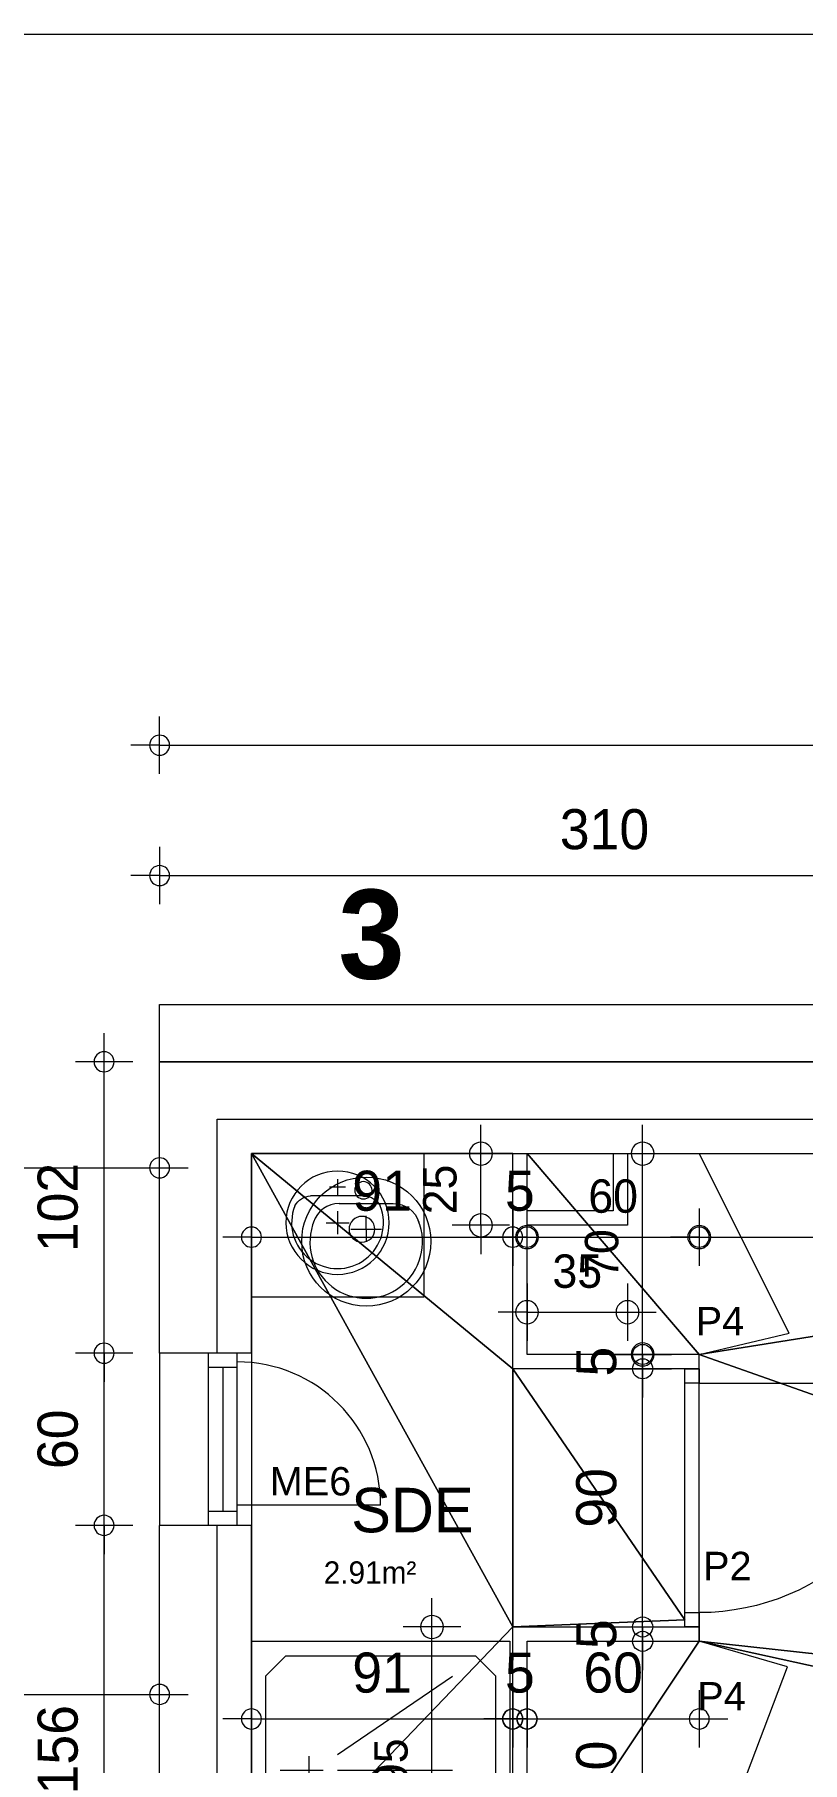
# Model space of a CAD drawing. Header units: metres. Extents: x 1.8 to 67.5, y -52.8 to -10.8.
# Drawn here: x 43.07 to 45.74, y -16.79 to -10.77 of the extents above; entities that cross this region are included whole.
import ezdxf
from ezdxf.enums import TextEntityAlignment as Align
from ezdxf.lldxf.tags import DXFTag

# ---------------------------------------------------------------- set-up
doc = ezdxf.new("R2010")
doc.units = ezdxf.units.M
doc.header["$MEASUREMENT"] = 0
for name, color, linetype in [('Calque commun', 7, 'Continuous'), ('Calque2', 7, 'Continuous'), ('Calque4', 7, 'Continuous'), ('Calque90', 7, 'Continuous'), ('Textes', 7, 'Continuous')]:
    doc.layers.add(name, color=color, linetype=linetype)
doc.styles.add('Arial8', font='arial.ttf', dxfattribs={"height": 0.098961})
doc.styles.add('Century Gothic', font='GOTHICB.TTF', dxfattribs={"height": 0.31023})
doc.styles.add('Century Gothic11', font='GOTHIC.TTF', dxfattribs={"height": 0.139636})
doc.styles.add('Century Gothic19', font='GOTHIC.TTF', dxfattribs={"height": 0.155151})
doc.styles.add('Century Gothic22', font='GOTHIC.TTF', dxfattribs={"height": 0.116363})
doc.styles.add('Century Gothic5', font='GOTHIC.TTF', dxfattribs={"height": 0.077575})
tags = doc.linetypes.add('HIDDEN2', pattern=[0.1875, 0.125, -0.0625]).pattern_tags.tags
tags[6:7] = [DXFTag(74, 4), DXFTag(75, 0), DXFTag(340, '0'), DXFTag(46, 1.0), DXFTag(50, 0.0), DXFTag(44, 0.0), DXFTag(45, 0.0)]
tags[4:5] = [DXFTag(74, 4), DXFTag(75, 0), DXFTag(340, '0'), DXFTag(46, 1.0), DXFTag(50, 0.0), DXFTag(44, 0.0), DXFTag(45, 0.0)]

# ---------------------------------------------------------------- blocks, each defined once
blk = doc.blocks.new('Block54252')
at = {"layer": 'Calque commun', "color": 7, "linetype": 'Continuous', "lineweight": 18}
for p, q in [((43.5037, -15.3624), (43.5037, -14.3466)), ((43.5037, -18.244), (43.5037, -15.9624))]:
    blk.add_line(p, q, dxfattribs=at)
at = {"layer": 'Calque commun', "color": 7, "linetype": 'Continuous', "lineweight": 9}
for p, q in [((43.7037, -15.3624), (43.7037, -14.5466)), ((43.8237, -15.3624), (43.8237, -14.6666)), ((43.7037, -18.244), (43.7037, -15.9624)), ((43.8237, -18.244), (43.8237, -15.9624))]:
    blk.add_line(p, q, dxfattribs=at)
blk = doc.blocks.new('Block54253')
at = {"layer": 'Calque commun', "color": 7, "linetype": 'Continuous', "lineweight": 18}
for p, q in [((43.5037, -14.3466), (46.6037, -14.3466)), ((47.6037, -14.3466), (50.1037, -14.3466))]:
    blk.add_line(p, q, dxfattribs=at)
at = {"layer": 'Calque commun', "color": 7, "linetype": 'Continuous', "lineweight": 9}
for p, q in [((43.7037, -14.5466), (46.6037, -14.5466)), ((47.6037, -14.5466), (49.9037, -14.5466)), ((43.8237, -14.6666), (46.6037, -14.6666)), ((47.6037, -14.6666), (49.7837, -14.6666))]:
    blk.add_line(p, q, dxfattribs=at)
blk = doc.blocks.new('@PRES_1_$$_1-4')
at = {"layer": 'Calque commun', "color": 5, "linetype": 'Continuous', "lineweight": 9}
for p, q in [((0, 0.32), (0.6, 0.32)), ((0.6, 0.15), (0, 0.15)), ((0.05, 0.05), (0.05, 0.15)), ((0.55, 0.15), (0.55, 0.05)), ((0.05, 0.1), (0.55, 0.1)), ((0.6, 0.05), (0, 0.05)), ((0, 0), (0.6, 0))]:
    blk.add_line(p, q, dxfattribs=at)
blk = doc.blocks.new('@PRES_1_$$_1-5')
at = {"layer": 'Calque commun', "color": 0, "linetype": 'ByBlock', "lineweight": -2}
blk.add_line((0, 0), (0, 0.32), dxfattribs=at)
blk = doc.blocks.new('@PRES_1_$$_1-6')
at = {"layer": 'Calque commun', "color": 0, "linetype": 'ByBlock', "lineweight": -2}
blk.add_line((0, 0), (0, 0.32), dxfattribs=at)
blk = doc.blocks.new('INTER_2D_COMB2')
at = {"layer": 'Calque4', "color": 0, "linetype": 'ByBlock', "lineweight": -2}
blk.add_blockref('@PRES_1_$$_1-4', (0, 0), dxfattribs=at)
at = {"layer": 'Calque4', "color": 7, "linetype": 'Continuous', "lineweight": 9}
blk.add_blockref('@PRES_1_$$_1-5', (0, 0), dxfattribs=at)
at = {"layer": 'Calque4', "color": 7, "linetype": 'Continuous', "lineweight": 9, "extrusion": (0, 0, -1), "xscale": -1, "yscale": -1, "zscale": -1, "rotation": -180}
blk.add_blockref('@PRES_1_$$_1-6', (-0.6, 0), dxfattribs=at)
blk = doc.blocks.new('PLACED_COMB2')
at = {"layer": 'Calque4', "color": 0, "linetype": 'ByBlock', "lineweight": -2}
blk.add_blockref('INTER_2D_COMB2', (0, 0), dxfattribs=at)
blk = doc.blocks.new('new77')
at = {"layer": 'Calque commun', "color": 5, "linetype": 'Continuous', "lineweight": 9}
blk.add_arc((0, 0), 0.5, 0, 359.99941, dxfattribs=at)
blk = doc.blocks.new('new78')
at = {"layer": 'Calque commun', "color": 5, "linetype": 'Continuous', "lineweight": 9}
blk.add_arc((0, 0), 0.5, 0, 359.99941, dxfattribs=at)
blk = doc.blocks.new('DimLine54831')
at = {"layer": 'Calque commun', "color": 5, "linetype": 'Continuous', "lineweight": 9}
for p, q in [((41.2837, -16.6517), (41.2837, -16.4517)), ((43.5037, -16.6517), (43.5037, -16.4517)), ((41.2837, -16.5517), (41.1837, -16.5517)), ((41.2837, -16.5517), (43.5037, -16.5517)), ((43.5037, -16.5517), (43.6037, -16.5517))]:
    blk.add_line(p, q, dxfattribs=at)
at = {"layer": 'Calque commun', "color": 5, "linetype": 'Continuous', "lineweight": 9, "xscale": 0.07000000029802322, "yscale": 0.07000000029802322, "zscale": 0.07000000029802322}
for name, p in [('new77', (41.2837, -16.5517)), ('new78', (43.5037, -16.5517))]:
    blk.add_blockref(name, p, dxfattribs=at)
at = {"layer": 'Calque commun', "color": 5, "linetype": 'Continuous', "lineweight": 9, "style": 'Century Gothic11'}
blk.add_text('222', height=0.13964, dxfattribs=at).set_placement((42.3937, -16.5017), align=Align.BOTTOM_CENTER)
blk = doc.blocks.new('new111')
at = {"layer": 'Calque commun', "color": 5, "linetype": 'Continuous', "lineweight": 9}
blk.add_arc((0, 0), 0.5, 0, 359.99941, dxfattribs=at)
blk = doc.blocks.new('new112')
at = {"layer": 'Calque commun', "color": 5, "linetype": 'Continuous', "lineweight": 9}
blk.add_arc((0, 0), 0.5, 0, 359.99941, dxfattribs=at)
blk = doc.blocks.new('DimLine55501')
at = {"layer": 'Calque commun', "color": 5, "linetype": 'Continuous', "lineweight": 9}
for p, q in [((37.3037, -14.8163), (37.3037, -14.6163)), ((43.5037, -14.8163), (43.5037, -14.6163)), ((37.3037, -14.7163), (37.2037, -14.7163)), ((37.3037, -14.7163), (43.5037, -14.7163)), ((43.5037, -14.7163), (43.6037, -14.7163))]:
    blk.add_line(p, q, dxfattribs=at)
at = {"layer": 'Calque commun', "color": 5, "linetype": 'Continuous', "lineweight": 9, "xscale": 0.07000000029802322, "yscale": 0.07000000029802322, "zscale": 0.07000000029802322}
for name, p in [('new111', (37.3037, -14.7163)), ('new112', (43.5037, -14.7163))]:
    blk.add_blockref(name, p, dxfattribs=at)
at = {"layer": 'Calque commun', "color": 5, "linetype": 'Continuous', "lineweight": 9, "style": 'Century Gothic11'}
blk.add_text('620', height=0.13964, dxfattribs=at).set_placement((40.4037, -14.6663), align=Align.BOTTOM_CENTER)
blk = doc.blocks.new('new147')
at = {"layer": 'Calque commun', "color": 5, "linetype": 'Continuous', "lineweight": 9}
blk.add_arc((0, 0), 0.5, 0, 359.99941, dxfattribs=at)
blk = doc.blocks.new('new148')
at = {"layer": 'Calque commun', "color": 5, "linetype": 'Continuous', "lineweight": 9}
blk.add_arc((0, 0), 0.5, 0, 359.99941, dxfattribs=at)
blk = doc.blocks.new('DimLine55825')
at = {"layer": 'Calque commun', "color": 5, "linetype": 'Continuous', "lineweight": 9}
for p, q in [((43.5037, -13.3429), (43.5037, -13.1429)), ((50.1037, -13.3429), (50.1037, -13.1429)), ((43.5037, -13.2429), (43.4037, -13.2429)), ((43.5037, -13.2429), (50.1037, -13.2429)), ((50.1037, -13.2429), (50.2037, -13.2429))]:
    blk.add_line(p, q, dxfattribs=at)
at = {"layer": 'Calque commun', "color": 5, "linetype": 'Continuous', "lineweight": 9, "xscale": 0.07000000029802322, "yscale": 0.07000000029802322, "zscale": 0.07000000029802322}
for name, p in [('new147', (43.5037, -13.2429)), ('new148', (50.1037, -13.2429))]:
    blk.add_blockref(name, p, dxfattribs=at)
at = {"layer": 'Calque commun', "color": 5, "linetype": 'Continuous', "lineweight": 9, "style": 'Century Gothic11'}
blk.add_text('660', height=0.13964, dxfattribs=at).set_placement((46.8037, -13.1929), align=Align.BOTTOM_CENTER)
blk = doc.blocks.new('new157')
at = {"layer": 'Calque commun', "color": 5, "linetype": 'Continuous', "lineweight": 9}
blk.add_arc((0, 0), 0.5, 0, 359.99941, dxfattribs=at)
blk = doc.blocks.new('new158')
at = {"layer": 'Calque commun', "color": 5, "linetype": 'Continuous', "lineweight": 9}
blk.add_arc((0, 0), 0.5, 0, 359.99941, dxfattribs=at)
blk = doc.blocks.new('DimLine55865')
at = {"layer": 'Calque commun', "color": 5, "linetype": 'Continuous', "lineweight": 9}
for p, q in [((43.3102, -15.9624), (43.3102, -15.8624)), ((43.4101, -15.9624), (43.2102, -15.9624)), ((43.3102, -17.5266), (43.3102, -15.9624)), ((43.4101, -17.5266), (43.2102, -17.5266)), ((43.3102, -17.5266), (43.3102, -17.6266))]:
    blk.add_line(p, q, dxfattribs=at)
at = {"layer": 'Calque commun', "color": 5, "linetype": 'Continuous', "lineweight": 9, "xscale": 0.07000000029802322, "yscale": 0.07000000029802322, "zscale": 0.07000000029802322, "rotation": 90}
for name, p in [('new158', (43.3102, -15.9624)), ('new157', (43.3102, -17.5266))]:
    blk.add_blockref(name, p, dxfattribs=at)
at = {"layer": 'Calque commun', "color": 5, "linetype": 'Continuous', "lineweight": 9, "style": 'Century Gothic11'}
blk.add_text('156', height=0.13964, rotation=90, dxfattribs=at).set_placement((43.2602, -16.7445), align=Align.BOTTOM_CENTER)
blk = doc.blocks.new('new159')
at = {"layer": 'Calque commun', "color": 5, "linetype": 'Continuous', "lineweight": 9}
blk.add_arc((0, 0), 0.5, 0, 359.99941, dxfattribs=at)
blk = doc.blocks.new('new160')
at = {"layer": 'Calque commun', "color": 5, "linetype": 'Continuous', "lineweight": 9}
blk.add_arc((0, 0), 0.5, 0, 359.99941, dxfattribs=at)
blk = doc.blocks.new('DimLine55873')
at = {"layer": 'Calque commun', "color": 5, "linetype": 'Continuous', "lineweight": 9}
for p, q in [((43.3102, -15.3624), (43.3102, -15.2624)), ((43.4101, -15.3624), (43.2102, -15.3624)), ((43.3102, -15.9624), (43.3102, -15.3624)), ((43.4101, -15.9624), (43.2102, -15.9624)), ((43.3102, -15.9624), (43.3102, -16.0624))]:
    blk.add_line(p, q, dxfattribs=at)
at = {"layer": 'Calque commun', "color": 5, "linetype": 'Continuous', "lineweight": 9, "xscale": 0.07000000029802322, "yscale": 0.07000000029802322, "zscale": 0.07000000029802322, "rotation": 90}
for name, p in [('new160', (43.3102, -15.3624)), ('new159', (43.3102, -15.9624))]:
    blk.add_blockref(name, p, dxfattribs=at)
at = {"layer": 'Calque commun', "color": 5, "linetype": 'Continuous', "lineweight": 9, "style": 'Century Gothic11'}
blk.add_text('60', height=0.13964, rotation=90, dxfattribs=at).set_placement((43.2602, -15.6624), align=Align.BOTTOM_CENTER)
blk = doc.blocks.new('new161')
at = {"layer": 'Calque commun', "color": 5, "linetype": 'Continuous', "lineweight": 9}
blk.add_arc((0, 0), 0.5, 0, 359.99941, dxfattribs=at)
blk = doc.blocks.new('new162')
at = {"layer": 'Calque commun', "color": 5, "linetype": 'Continuous', "lineweight": 9}
blk.add_arc((0, 0), 0.5, 0, 359.99941, dxfattribs=at)
blk = doc.blocks.new('DimLine55881')
at = {"layer": 'Calque commun', "color": 5, "linetype": 'Continuous', "lineweight": 9}
for p, q in [((43.3102, -14.3466), (43.3102, -14.2466)), ((43.4101, -14.3466), (43.2102, -14.3466)), ((43.3102, -15.3624), (43.3102, -14.3466)), ((43.4101, -15.3624), (43.2102, -15.3624)), ((43.3102, -15.3624), (43.3102, -15.4624))]:
    blk.add_line(p, q, dxfattribs=at)
at = {"layer": 'Calque commun', "color": 5, "linetype": 'Continuous', "lineweight": 9, "xscale": 0.07000000029802322, "yscale": 0.07000000029802322, "zscale": 0.07000000029802322, "rotation": 90}
for name, p in [('new162', (43.3102, -14.3466)), ('new161', (43.3102, -15.3624))]:
    blk.add_blockref(name, p, dxfattribs=at)
at = {"layer": 'Calque commun', "color": 5, "linetype": 'Continuous', "lineweight": 9, "style": 'Century Gothic11'}
blk.add_text('102', height=0.13964, rotation=90, dxfattribs=at).set_placement((43.2602, -14.8545), align=Align.BOTTOM_CENTER)
blk = doc.blocks.new('new293')
at = {"layer": 'Calque commun', "color": 5, "linetype": 'Continuous', "lineweight": 9}
blk.add_arc((0, 0), 0.5, 0, 359.99941, dxfattribs=at)
blk = doc.blocks.new('new294')
at = {"layer": 'Calque commun', "color": 5, "linetype": 'Continuous', "lineweight": 9}
blk.add_arc((0, 0), 0.5, 0, 359.99941, dxfattribs=at)
blk = doc.blocks.new('DimLine59135')
at = {"layer": 'Calque commun', "color": 5, "linetype": 'Continuous', "lineweight": 9}
for p, q in [((43.5037, -13.5975), (43.5037, -13.7975)), ((46.6037, -13.5975), (46.6037, -13.7975)), ((43.5037, -13.6975), (43.4037, -13.6975)), ((43.5037, -13.6975), (46.6037, -13.6975)), ((46.6037, -13.6975), (46.7037, -13.6975))]:
    blk.add_line(p, q, dxfattribs=at)
at = {"layer": 'Calque commun', "color": 5, "linetype": 'Continuous', "lineweight": 9, "xscale": 0.07000000029802322, "yscale": 0.07000000029802322, "zscale": 0.07000000029802322}
for name, p in [('new293', (43.5037, -13.6975)), ('new294', (46.6037, -13.6975))]:
    blk.add_blockref(name, p, dxfattribs=at)
at = {"layer": 'Calque commun', "color": 5, "linetype": 'Continuous', "lineweight": 9, "style": 'Century Gothic11'}
blk.add_text('310', height=0.13964, dxfattribs=at).set_placement((45.0537, -13.6475), align=Align.BOTTOM_CENTER)
blk = doc.blocks.new('@PRES_1_$$_1-34')
at = {"layer": 'Calque commun', "color": 5, "linetype": 'Continuous', "lineweight": 9}
blk.add_line((0.05, 0.05), (0.05, 0.85), dxfattribs=at)
at = {"layer": 'Calque commun', "color": 5, "linetype": 'Continuous', "lineweight": 9, "extrusion": (0, 0, -1)}
blk.add_arc((-0.05, 0.05), 0.8, 90, 180, dxfattribs=at)
at = {"layer": 'Calque commun', "color": 5, "linetype": 'Continuous', "lineweight": 9}
mesh = blk.add_polyface(dxfattribs=at)
corners = [(0, 0), (0, 0.05), (0.05, 0.05), (0.05, 0)]
mesh.append_faces([[corners[k] for k in face] for face in [(0, 1, 2, 3)]], dxfattribs={"color": 5})
mesh = blk.add_polyface(dxfattribs=at)
corners = [(0.85, 0), (0.85, 0.05), (0.9, 0.05), (0.9, 0)]
mesh.append_faces([[corners[k] for k in face] for face in [(0, 1, 2, 3)]], dxfattribs={"color": 5})
blk = doc.blocks.new('@PRES_1_$$_1-35')
at = {"layer": 'Calque commun', "color": 0, "linetype": 'ByBlock', "lineweight": -2}
blk.add_line((0, 0), (0, 0.05), dxfattribs=at)
blk = doc.blocks.new('@PRES_1_$$_1-36')
at = {"layer": 'Calque commun', "color": 0, "linetype": 'ByBlock', "lineweight": -2}
blk.add_line((0, 0), (0, 0.05), dxfattribs=at)
blk = doc.blocks.new('INTER_2D_COMB12')
at = {"layer": 'Calque commun', "color": 0, "linetype": 'ByBlock', "lineweight": -2}
blk.add_blockref('@PRES_1_$$_1-34', (0, 0), dxfattribs=at)
at = {"layer": 'Calque commun', "color": 15, "linetype": 'Continuous', "lineweight": 18}
blk.add_blockref('@PRES_1_$$_1-35', (0, 0), dxfattribs=at)
at = {"layer": 'Calque commun', "color": 15, "linetype": 'Continuous', "lineweight": 18, "extrusion": (0, 0, -1), "xscale": -1, "yscale": -1, "zscale": -1, "rotation": -180}
blk.add_blockref('@PRES_1_$$_1-36', (-0.9, 0), dxfattribs=at)
blk = doc.blocks.new('PLACED_COMB12')
at = {"layer": 'Calque commun', "color": 0, "linetype": 'ByBlock', "lineweight": -2}
blk.add_blockref('INTER_2D_COMB12', (0, 0), dxfattribs=at)
blk = doc.blocks.new('xmodule1pgniv1-55')
at = {"layer": 'Calque commun', "color": 5, "linetype": 'Continuous', "lineweight": 9}
blk.add_arc((0, 0), 0.5, 0, 359.99941, dxfattribs=at)
blk = doc.blocks.new('xmodule1pgniv1-56')
at = {"layer": 'Calque commun', "color": 5, "linetype": 'Continuous', "lineweight": 9}
blk.add_arc((0, 0), 0.5, 0, 359.99941, dxfattribs=at)
blk = doc.blocks.new('DimLine53838')
at = {"layer": 'Calque commun', "color": 5, "linetype": 'Continuous', "lineweight": 9}
for p, q in [((32.3866, -17.6913), (32.3866, -17.5913)), ((32.2866, -17.6913), (32.4866, -17.6913)), ((32.3866, -18.5913), (32.3866, -17.6913)), ((32.2866, -18.5913), (32.4866, -18.5913)), ((32.3866, -18.5913), (32.3866, -18.6913))]:
    blk.add_line(p, q, dxfattribs=at)
at = {"layer": 'Calque commun', "color": 5, "linetype": 'Continuous', "lineweight": 9, "extrusion": (0, 0, -1), "xscale": 0.07000000029802322, "yscale": 0.07000000029802322, "zscale": 0.07000000029802322, "rotation": 90}
for name, p in [('xmodule1pgniv1-56', (-32.3866, -17.6913)), ('xmodule1pgniv1-55', (-32.3866, -18.5913))]:
    blk.add_blockref(name, p, dxfattribs=at)
at = {"layer": 'Calque commun', "color": 5, "linetype": 'Continuous', "lineweight": 9, "style": 'Century Gothic11'}
blk.add_text('90', height=0.13964, rotation=90, dxfattribs=at).set_placement((32.3366, -18.1413), align=Align.BOTTOM_CENTER)
blk = doc.blocks.new('xmodule1pgniv1-57')
at = {"layer": 'Calque commun', "color": 5, "linetype": 'Continuous', "lineweight": 9}
blk.add_arc((0, 0), 0.5, 0, 359.99941, dxfattribs=at)
blk = doc.blocks.new('xmodule1pgniv1-58')
at = {"layer": 'Calque commun', "color": 5, "linetype": 'Continuous', "lineweight": 9}
blk.add_arc((0, 0), 0.5, 0, 359.99941, dxfattribs=at)
blk = doc.blocks.new('DimLine53846')
at = {"layer": 'Calque commun', "color": 5, "linetype": 'Continuous', "lineweight": 9}
for p, q in [((32.3866, -17.6412), (32.3866, -17.5412)), ((32.2866, -17.6412), (32.4866, -17.6412)), ((32.3866, -17.6913), (32.3866, -17.6412)), ((32.2866, -17.6913), (32.4866, -17.6913)), ((32.3866, -17.6913), (32.3866, -17.7913))]:
    blk.add_line(p, q, dxfattribs=at)
at = {"layer": 'Calque commun', "color": 5, "linetype": 'Continuous', "lineweight": 9, "extrusion": (0, 0, -1), "xscale": 0.07000000029802322, "yscale": 0.07000000029802322, "zscale": 0.07000000029802322, "rotation": 90}
for name, p in [('xmodule1pgniv1-58', (-32.3866, -17.6412)), ('xmodule1pgniv1-57', (-32.3866, -17.6913))]:
    blk.add_blockref(name, p, dxfattribs=at)
at = {"layer": 'Calque commun', "color": 5, "linetype": 'Continuous', "lineweight": 9, "style": 'Century Gothic11'}
blk.add_text('5', height=0.1396, rotation=90, dxfattribs=at).set_placement((32.3366, -17.6663), align=Align.BOTTOM_CENTER)
blk = doc.blocks.new('xmodule1pgniv1-59')
at = {"layer": 'Calque commun', "color": 5, "linetype": 'Continuous', "lineweight": 9}
blk.add_arc((0, 0), 0.5, 0, 359.99941, dxfattribs=at)
blk = doc.blocks.new('xmodule1pgniv1-60')
at = {"layer": 'Calque commun', "color": 5, "linetype": 'Continuous', "lineweight": 9}
blk.add_arc((0, 0), 0.5, 0, 359.99941, dxfattribs=at)
blk = doc.blocks.new('DimLine53854')
at = {"layer": 'Calque commun', "color": 5, "linetype": 'Continuous', "lineweight": 9}
for p, q in [((32.3866, -16.7413), (32.3866, -16.6413)), ((32.2866, -16.7413), (32.4866, -16.7413)), ((32.3866, -17.6412), (32.3866, -16.7413)), ((32.2866, -17.6412), (32.4866, -17.6412)), ((32.3866, -17.6412), (32.3866, -17.7412))]:
    blk.add_line(p, q, dxfattribs=at)
at = {"layer": 'Calque commun', "color": 5, "linetype": 'Continuous', "lineweight": 9, "extrusion": (0, 0, -1), "xscale": 0.07000000029802322, "yscale": 0.07000000029802322, "zscale": 0.07000000029802322, "rotation": 90}
for name, p in [('xmodule1pgniv1-60', (-32.3866, -16.7413)), ('xmodule1pgniv1-59', (-32.3866, -17.6412))]:
    blk.add_blockref(name, p, dxfattribs=at)
at = {"layer": 'Calque commun', "color": 5, "linetype": 'Continuous', "lineweight": 9, "style": 'Century Gothic11'}
blk.add_text('90', height=0.13964, rotation=90, dxfattribs=at).set_placement((32.3366, -17.1913), align=Align.BOTTOM_CENTER)
blk = doc.blocks.new('xmodule1pgniv1-61')
at = {"layer": 'Calque commun', "color": 5, "linetype": 'Continuous', "lineweight": 9}
blk.add_arc((0, 0), 0.5, 0, 359.99941, dxfattribs=at)
blk = doc.blocks.new('xmodule1pgniv1-62')
at = {"layer": 'Calque commun', "color": 5, "linetype": 'Continuous', "lineweight": 9}
blk.add_arc((0, 0), 0.5, 0, 359.99941, dxfattribs=at)
blk = doc.blocks.new('DimLine53862')
at = {"layer": 'Calque commun', "color": 5, "linetype": 'Continuous', "lineweight": 9}
for p, q in [((32.3866, -16.6913), (32.3866, -16.5913)), ((32.2866, -16.6913), (32.4866, -16.6913)), ((32.2866, -16.7413), (32.4866, -16.7413)), ((32.3866, -16.7413), (32.3866, -16.6913)), ((32.3866, -16.7413), (32.3866, -16.8413))]:
    blk.add_line(p, q, dxfattribs=at)
at = {"layer": 'Calque commun', "color": 5, "linetype": 'Continuous', "lineweight": 9, "extrusion": (0, 0, -1), "xscale": 0.07000000029802322, "yscale": 0.07000000029802322, "zscale": 0.07000000029802322, "rotation": 90}
for name, p in [('xmodule1pgniv1-62', (-32.3866, -16.6913)), ('xmodule1pgniv1-61', (-32.3866, -16.7413))]:
    blk.add_blockref(name, p, dxfattribs=at)
at = {"layer": 'Calque commun', "color": 5, "linetype": 'Continuous', "lineweight": 9, "style": 'Century Gothic11'}
blk.add_text('5', height=0.1396, rotation=90, dxfattribs=at).set_placement((32.3366, -16.7163), align=Align.BOTTOM_CENTER)
blk = doc.blocks.new('xmodule1pgniv1-63')
at = {"layer": 'Calque commun', "color": 5, "linetype": 'Continuous', "lineweight": 9}
blk.add_arc((0, 0), 0.5, 0, 359.99941, dxfattribs=at)
blk = doc.blocks.new('xmodule1pgniv1-64')
at = {"layer": 'Calque commun', "color": 5, "linetype": 'Continuous', "lineweight": 9}
blk.add_arc((0, 0), 0.5, 0, 359.99941, dxfattribs=at)
blk = doc.blocks.new('DimLine53870')
at = {"layer": 'Calque commun', "color": 5, "linetype": 'Continuous', "lineweight": 9}
for p, q in [((32.3866, -15.9912), (32.3866, -15.8912)), ((32.2866, -15.9912), (32.4866, -15.9912)), ((32.3866, -16.6913), (32.3866, -15.9912)), ((32.2866, -16.6913), (32.4866, -16.6913)), ((32.3866, -16.6913), (32.3866, -16.7913))]:
    blk.add_line(p, q, dxfattribs=at)
at = {"layer": 'Calque commun', "color": 5, "linetype": 'Continuous', "lineweight": 9, "xscale": 0.07999999821186066, "yscale": 0.07999999821186066, "zscale": 0.07999999821186066, "rotation": 90}
for name, p in [('xmodule1pgniv1-64', (32.3866, -15.9912)), ('xmodule1pgniv1-63', (32.3866, -16.6913))]:
    blk.add_blockref(name, p, dxfattribs=at)
at = {"layer": 'Calque commun', "color": 5, "linetype": 'Continuous', "lineweight": 9, "style": 'Century Gothic22'}
blk.add_text('70', height=0.11636, rotation=90, dxfattribs=at).set_placement((32.3366, -16.3412), align=Align.BOTTOM_CENTER)
blk = doc.blocks.new('xmodule1pgniv1-79')
at = {"layer": 'Calque commun', "color": 5, "linetype": 'Continuous', "lineweight": 9}
blk.add_arc((0, 0), 0.5, 0, 359.99941, dxfattribs=at)
blk = doc.blocks.new('xmodule1pgniv1-80')
at = {"layer": 'Calque commun', "color": 5, "linetype": 'Continuous', "lineweight": 9}
blk.add_arc((0, 0), 0.5, 0, 359.99941, dxfattribs=at)
blk = doc.blocks.new('DimLine53934')
at = {"layer": 'Calque commun', "color": 5, "linetype": 'Continuous', "lineweight": 9}
for p, q in [((32.5838, -16.1823), (32.5838, -16.3823)), ((36.9837, -16.3823), (36.9837, -16.1823)), ((32.5838, -16.2823), (32.4838, -16.2823)), ((32.5838, -16.2823), (36.9837, -16.2823)), ((36.9837, -16.2823), (37.0837, -16.2823))]:
    blk.add_line(p, q, dxfattribs=at)
at = {"layer": 'Calque commun', "color": 5, "linetype": 'Continuous', "lineweight": 9, "xscale": 0.07000000029802322, "yscale": 0.07000000029802322, "zscale": 0.07000000029802322}
for name, p in [('xmodule1pgniv1-79', (32.5838, -16.2823)), ('xmodule1pgniv1-80', (36.9837, -16.2823))]:
    blk.add_blockref(name, p, dxfattribs=at)
at = {"layer": 'Calque commun', "color": 5, "linetype": 'Continuous', "lineweight": 9, "style": 'Century Gothic11'}
blk.add_text('440', height=0.13964, dxfattribs=at).set_placement((34.7837, -16.2323), align=Align.BOTTOM_CENTER)
blk = doc.blocks.new('xmodule1pgniv1-81')
at = {"layer": 'Calque commun', "color": 5, "linetype": 'Continuous', "lineweight": 9}
blk.add_arc((0, 0), 0.5, 0, 359.99941, dxfattribs=at)
blk = doc.blocks.new('xmodule1pgniv1-82')
at = {"layer": 'Calque commun', "color": 5, "linetype": 'Continuous', "lineweight": 9}
blk.add_arc((0, 0), 0.5, 0, 359.99941, dxfattribs=at)
blk = doc.blocks.new('DimLine53942')
at = {"layer": 'Calque commun', "color": 5, "linetype": 'Continuous', "lineweight": 9}
for p, q in [((31.9838, -16.3823), (31.9838, -16.1823)), ((32.5838, -16.1823), (32.5838, -16.3823)), ((31.9838, -16.2823), (31.8838, -16.2823)), ((31.9838, -16.2823), (32.5838, -16.2823)), ((32.5838, -16.2823), (32.6838, -16.2823))]:
    blk.add_line(p, q, dxfattribs=at)
at = {"layer": 'Calque commun', "color": 5, "linetype": 'Continuous', "lineweight": 9, "xscale": 0.07999999821186066, "yscale": 0.07999999821186066, "zscale": 0.07999999821186066}
for name, p in [('xmodule1pgniv1-81', (31.9838, -16.2823)), ('xmodule1pgniv1-82', (32.5838, -16.2823))]:
    blk.add_blockref(name, p, dxfattribs=at)
at = {"layer": 'Calque commun', "color": 5, "linetype": 'Continuous', "lineweight": 9, "style": 'Century Gothic22'}
blk.add_text('60', height=0.11636, dxfattribs=at).set_placement((32.2838, -16.2323), align=Align.BOTTOM_CENTER)
blk = doc.blocks.new('xmodule1pgniv1-83')
at = {"layer": 'Calque commun', "color": 5, "linetype": 'Continuous', "lineweight": 9}
blk.add_arc((0, 0), 0.5, 0, 359.99941, dxfattribs=at)
blk = doc.blocks.new('xmodule1pgniv1-84')
at = {"layer": 'Calque commun', "color": 5, "linetype": 'Continuous', "lineweight": 9}
blk.add_arc((0, 0), 0.5, 0, 359.99941, dxfattribs=at)
blk = doc.blocks.new('DimLine53950')
at = {"layer": 'Calque commun', "color": 5, "linetype": 'Continuous', "lineweight": 9}
for p, q in [((31.9338, -16.1823), (31.9338, -16.3823)), ((31.9838, -16.3823), (31.9838, -16.1823)), ((31.9338, -16.2823), (31.8338, -16.2823)), ((31.9338, -16.2823), (31.9838, -16.2823)), ((31.9838, -16.2823), (32.0838, -16.2823))]:
    blk.add_line(p, q, dxfattribs=at)
at = {"layer": 'Calque commun', "color": 5, "linetype": 'Continuous', "lineweight": 9, "xscale": 0.07000000029802322, "yscale": 0.07000000029802322, "zscale": 0.07000000029802322}
for name, p in [('xmodule1pgniv1-83', (31.9338, -16.2823)), ('xmodule1pgniv1-84', (31.9838, -16.2823))]:
    blk.add_blockref(name, p, dxfattribs=at)
at = {"layer": 'Calque commun', "color": 5, "linetype": 'Continuous', "lineweight": 9, "style": 'Century Gothic11'}
blk.add_text('5', height=0.1396, dxfattribs=at).set_placement((31.9588, -16.2323), align=Align.BOTTOM_CENTER)
blk = doc.blocks.new('xmodule1pgniv1-85')
at = {"layer": 'Calque commun', "color": 5, "linetype": 'Continuous', "lineweight": 9}
blk.add_arc((0, 0), 0.5, 0, 359.99941, dxfattribs=at)
blk = doc.blocks.new('xmodule1pgniv1-86')
at = {"layer": 'Calque commun', "color": 5, "linetype": 'Continuous', "lineweight": 9}
blk.add_arc((0, 0), 0.5, 0, 359.99941, dxfattribs=at)
blk = doc.blocks.new('DimLine53958')
at = {"layer": 'Calque commun', "color": 5, "linetype": 'Continuous', "lineweight": 9}
for p, q in [((31.0238, -16.1823), (31.0238, -16.3823)), ((31.9338, -16.1823), (31.9338, -16.3823)), ((31.0238, -16.2823), (30.9238, -16.2823)), ((31.0238, -16.2823), (31.9338, -16.2823)), ((31.9338, -16.2823), (32.0338, -16.2823))]:
    blk.add_line(p, q, dxfattribs=at)
at = {"layer": 'Calque commun', "color": 5, "linetype": 'Continuous', "lineweight": 9, "xscale": 0.07000000029802322, "yscale": 0.07000000029802322, "zscale": 0.07000000029802322}
for name, p in [('xmodule1pgniv1-85', (31.0238, -16.2823)), ('xmodule1pgniv1-86', (31.9338, -16.2823))]:
    blk.add_blockref(name, p, dxfattribs=at)
at = {"layer": 'Calque commun', "color": 5, "linetype": 'Continuous', "lineweight": 9, "style": 'Century Gothic11'}
blk.add_text('91', height=0.13964, dxfattribs=at).set_placement((31.4788, -16.2323), align=Align.BOTTOM_CENTER)
blk = doc.blocks.new('vasque1')
at = {"layer": 'Calque2', "color": 6, "linetype": 'Continuous', "lineweight": 9}
for p, q in [((-0.094, -0.092), (0.094, -0.092)), ((0, -0.182), (0, -0.135)), ((-0.0533, -0.182), (0.0533, -0.182)), ((0, -0.182), (0, -0.224))]:
    blk.add_line(p, q, dxfattribs=at)
at = {"layer": 'Calque2', "color": 6, "linetype": 'Continuous', "lineweight": 9, "flags": 128}
for points in [[(0, -0.45, -1), (0, 0)], [(0, 0, -1), (0, -0.45)], [(0.02, -0.046, 1), (-0.04, -0.046, 1), (0.02, -0.046)], [(-0.094, -0.092, 0.324927), (-0.1834, -0.157)], [(0.094, -0.092, -0.324927), (0.1834, -0.157)], [(-0.1814, -0.1514, 1.494518), (0.1814, -0.1514)], [(0.03, -0.182, 1), (-0.06, -0.182, 1), (0.03, -0.182)]]:
    blk.add_lwpolyline(points, format="xyb", dxfattribs=at)
blk = doc.blocks.new('vasqu450')
at = {"layer": 'Calque commun', "color": 6, "linetype": 'Continuous', "lineweight": 9}
blk.add_line((0.1207, 0.1168), (-0.1173, 0.117), dxfattribs=at)
for radius, start, end in [(0.225, 359.99999, 359.9994), (0.2, 158.39995, 21.60003)]:
    blk.add_arc((0, 0), radius, start, end, dxfattribs=at)
at = {"layer": 'Calque commun', "color": 6, "linetype": 'Continuous', "lineweight": 9, "extrusion": (0, 0, -1)}
for centre, start, end in [((0.112, 0.0327), 28.97343, 86.40656), ((-0.112, 0.0327), 93.59344, 151.02657)]:
    blk.add_arc(centre, 0.0845, start, end, dxfattribs=at)
at = {"layer": 'Calque90', "color": 6, "linetype": 'Continuous', "lineweight": 9}
for p, q in [((0.035, 0.155), (-0.035, 0.155)), ((0, 0.19), (0, 0.12)), ((-0.05, 0), (0.05, 0)), ((0, 0.05), (0, -0.05))]:
    blk.add_line(p, q, dxfattribs=at)
blk = doc.blocks.new('meuble vasque 60x50')
at = {"layer": 'Calque commun', "color": 0, "linetype": 'ByBlock', "lineweight": -2, "xscale": 0.800000011920929, "yscale": 0.800000011920929, "zscale": 0.800000011920929}
blk.add_blockref('vasqu450', (0.2994, -0.241), dxfattribs=at)
at = {"layer": 'Calque commun', "color": 0, "linetype": 'ByBlock', "lineweight": -2}
blk.add_blockref('vasque1', (0.3994, -0.0819), dxfattribs=at)
at = {"layer": 'Calque commun', "color": 6, "linetype": 'Continuous', "lineweight": 9}
mesh = blk.add_polyface(dxfattribs=at)
corners = [(-0.0006, -0.0002), (0.5994, -0.0002), (0.5994, -0.5002), (-0.0006, -0.5002)]
mesh.append_faces([[corners[k] for k in face] for face in [(0, 1, 2, 3)]], dxfattribs={"color": 6})
blk = doc.blocks.new('douche90')
at = {"layer": 'Calque90', "color": 6, "linetype": 'Continuous', "lineweight": 9}
for p, q in [((0, 0, -10), (0, 0.9, -10)), ((0, 0.9, -10), (0.9, 0.9, -10)), ((0.05, 0.7803, -10), (0.1197, 0.85, -10)), ((0.1197, 0.85, -10), (0.7803, 0.85, -10)), ((0.7803, 0.85, -10), (0.85, 0.7803, -10)), ((0.9, 0.9, -10), (0.9, 0, -10)), ((0.05, 0.1197, -10), (0.05, 0.7803, -10)), ((0.3, 0.5058, -10), (0.7, 0.7788, -10)), ((0.85, 0.7803, -10), (0.85, 0.1197, -10)), ((0.2, 0.5, -10), (0.2, 0.4, -10)), ((0.25, 0.45, -10), (0.1, 0.45, -10)), ((0.7, 0.45, -10), (0.3, 0.45, -10)), ((0.3, 0.3942, -10), (0.7, 0.1212, -10)), ((0.1197, 0.05, -10), (0.05, 0.1197, -10)), ((0.85, 0.1197, -10), (0.7803, 0.05, -10)), ((0.9, 0, -10), (0, 0, -10)), ((0.7803, 0.05, -10), (0.1197, 0.05, -10))]:
    blk.add_line(p, q, dxfattribs=at)
blk = doc.blocks.new('xmodule1pgniv1-89')
at = {"layer": 'Calque commun', "color": 5, "linetype": 'Continuous', "lineweight": 9}
blk.add_arc((0, 0), 0.5, 0, 359.99941, dxfattribs=at)
blk = doc.blocks.new('xmodule1pgniv1-90')
at = {"layer": 'Calque commun', "color": 5, "linetype": 'Continuous', "lineweight": 9}
blk.add_arc((0, 0), 0.5, 0, 359.99941, dxfattribs=at)
blk = doc.blocks.new('DimLine60047')
at = {"layer": 'Calque commun', "color": 5, "linetype": 'Continuous', "lineweight": 9}
for p, q in [((31.9838, -17.8619), (31.9838, -18.0619)), ((32.5838, -17.8619), (32.5838, -18.0619)), ((31.9838, -17.9619), (31.8838, -17.9619)), ((31.9838, -17.9619), (32.5838, -17.9619)), ((32.5838, -17.9619), (32.6838, -17.9619))]:
    blk.add_line(p, q, dxfattribs=at)
at = {"layer": 'Calque commun', "color": 5, "linetype": 'Continuous', "lineweight": 9, "xscale": 0.07000000029802322, "yscale": 0.07000000029802322, "zscale": 0.07000000029802322}
for name, p in [('xmodule1pgniv1-89', (31.9838, -17.9619)), ('xmodule1pgniv1-90', (32.5838, -17.9619))]:
    blk.add_blockref(name, p, dxfattribs=at)
at = {"layer": 'Calque commun', "color": 5, "linetype": 'Continuous', "lineweight": 9, "style": 'Century Gothic11'}
blk.add_text('60', height=0.13964, dxfattribs=at).set_placement((32.2838, -17.9119), align=Align.BOTTOM_CENTER)
blk = doc.blocks.new('xmodule1pgniv1-91')
at = {"layer": 'Calque commun', "color": 5, "linetype": 'Continuous', "lineweight": 9}
blk.add_arc((0, 0), 0.5, 0, 359.99941, dxfattribs=at)
blk = doc.blocks.new('xmodule1pgniv1-92')
at = {"layer": 'Calque commun', "color": 5, "linetype": 'Continuous', "lineweight": 9}
blk.add_arc((0, 0), 0.5, 0, 359.99941, dxfattribs=at)
blk = doc.blocks.new('DimLine60055')
at = {"layer": 'Calque commun', "color": 5, "linetype": 'Continuous', "lineweight": 9}
for p, q in [((31.9338, -17.8619), (31.9338, -18.0619)), ((31.9838, -17.8619), (31.9838, -18.0619)), ((31.9338, -17.9619), (31.8338, -17.9619)), ((31.9338, -17.9619), (31.9838, -17.9619)), ((31.9838, -17.9619), (32.0838, -17.9619))]:
    blk.add_line(p, q, dxfattribs=at)
at = {"layer": 'Calque commun', "color": 5, "linetype": 'Continuous', "lineweight": 9, "extrusion": (0, 0, -1), "xscale": 0.07000000029802322, "yscale": 0.07000000029802322, "zscale": 0.07000000029802322}
for name, p in [('xmodule1pgniv1-91', (-31.9338, -17.9619)), ('xmodule1pgniv1-92', (-31.9838, -17.9619))]:
    blk.add_blockref(name, p, dxfattribs=at)
at = {"layer": 'Calque commun', "color": 5, "linetype": 'Continuous', "lineweight": 9, "style": 'Century Gothic11'}
blk.add_text('5', height=0.1396, dxfattribs=at).set_placement((31.9588, -17.9119), align=Align.BOTTOM_CENTER)
blk = doc.blocks.new('xmodule1pgniv1-93')
at = {"layer": 'Calque commun', "color": 5, "linetype": 'Continuous', "lineweight": 9}
blk.add_arc((0, 0), 0.5, 0, 359.99941, dxfattribs=at)
blk = doc.blocks.new('xmodule1pgniv1-94')
at = {"layer": 'Calque commun', "color": 5, "linetype": 'Continuous', "lineweight": 9}
blk.add_arc((0, 0), 0.5, 0, 359.99941, dxfattribs=at)
blk = doc.blocks.new('DimLine60063')
at = {"layer": 'Calque commun', "color": 5, "linetype": 'Continuous', "lineweight": 9}
for p, q in [((31.0238, -17.8619), (31.0238, -18.0619)), ((31.9338, -17.8619), (31.9338, -18.0619)), ((31.0238, -17.9619), (30.9238, -17.9619)), ((31.0238, -17.9619), (31.9338, -17.9619)), ((31.9338, -17.9619), (32.0338, -17.9619))]:
    blk.add_line(p, q, dxfattribs=at)
at = {"layer": 'Calque commun', "color": 5, "linetype": 'Continuous', "lineweight": 9, "xscale": 0.07000000029802322, "yscale": 0.07000000029802322, "zscale": 0.07000000029802322}
for name, p in [('xmodule1pgniv1-93', (31.0238, -17.9619)), ('xmodule1pgniv1-94', (31.9338, -17.9619))]:
    blk.add_blockref(name, p, dxfattribs=at)
at = {"layer": 'Calque commun', "color": 5, "linetype": 'Continuous', "lineweight": 9, "style": 'Century Gothic11'}
blk.add_text('91', height=0.13964, dxfattribs=at).set_placement((31.4788, -17.9119), align=Align.BOTTOM_CENTER)
blk = doc.blocks.new('xmodule1pgniv1-95')
at = {"layer": 'Calque commun', "color": 5, "linetype": 'Continuous', "lineweight": 9}
blk.add_arc((0, 0), 0.5, 0, 359.99941, dxfattribs=at)
blk = doc.blocks.new('xmodule1pgniv1-96')
at = {"layer": 'Calque commun', "color": 5, "linetype": 'Continuous', "lineweight": 9}
blk.add_arc((0, 0), 0.5, 0, 359.99941, dxfattribs=at)
blk = doc.blocks.new('DimLine60071')
at = {"layer": 'Calque commun', "color": 5, "linetype": 'Continuous', "lineweight": 9}
for p, q in [((31.6526, -17.6412), (31.6526, -17.5412)), ((31.7526, -17.6412), (31.5526, -17.6412)), ((31.6526, -18.5913), (31.6526, -17.6412)), ((31.7526, -18.5913), (31.5526, -18.5913)), ((31.6526, -18.5913), (31.6526, -18.6913))]:
    blk.add_line(p, q, dxfattribs=at)
at = {"layer": 'Calque commun', "color": 5, "linetype": 'Continuous', "lineweight": 9, "xscale": 0.07999999821186066, "yscale": 0.07999999821186066, "zscale": 0.07999999821186066, "rotation": 90}
for name, p in [('xmodule1pgniv1-96', (31.6526, -17.6412)), ('xmodule1pgniv1-95', (31.6526, -18.5913))]:
    blk.add_blockref(name, p, dxfattribs=at)
at = {"layer": 'Calque commun', "color": 5, "linetype": 'Continuous', "lineweight": 9, "style": 'Century Gothic22'}
blk.add_text('95', height=0.11636, rotation=90, dxfattribs=at).set_placement((31.6026, -18.1162), align=Align.BOTTOM_CENTER)
blk = doc.blocks.new('xmodule1pgniv1-117')
at = {"layer": 'Calque commun', "color": 5, "linetype": 'Continuous', "lineweight": 9}
blk.add_arc((0, 0), 0.5, 0, 359.99941, dxfattribs=at)
blk = doc.blocks.new('xmodule1pgniv1-118')
at = {"layer": 'Calque commun', "color": 5, "linetype": 'Continuous', "lineweight": 9}
blk.add_arc((0, 0), 0.5, 0, 359.99941, dxfattribs=at)
blk = doc.blocks.new('DimLine60898')
at = {"layer": 'Calque commun', "color": 5, "linetype": 'Continuous', "lineweight": 9}
for p, q in [((31.823, -15.9912), (31.823, -15.8912)), ((31.923, -15.9912), (31.723, -15.9912)), ((31.823, -16.2412), (31.823, -15.9912)), ((31.923, -16.2412), (31.723, -16.2412)), ((31.823, -16.2412), (31.823, -16.3412))]:
    blk.add_line(p, q, dxfattribs=at)
at = {"layer": 'Calque commun', "color": 5, "linetype": 'Continuous', "lineweight": 9, "xscale": 0.07999999821186066, "yscale": 0.07999999821186066, "zscale": 0.07999999821186066, "rotation": 90}
for name, p in [('xmodule1pgniv1-118', (31.823, -15.9912)), ('xmodule1pgniv1-117', (31.823, -16.2412))]:
    blk.add_blockref(name, p, dxfattribs=at)
at = {"layer": 'Calque commun', "color": 5, "linetype": 'Continuous', "lineweight": 9, "style": 'Century Gothic22'}
blk.add_text('25', height=0.11636, rotation=90, dxfattribs=at).set_placement((31.773, -16.1162), align=Align.BOTTOM_CENTER)
blk = doc.blocks.new('xmodule1pgniv1-119')
at = {"layer": 'Calque commun', "color": 5, "linetype": 'Continuous', "lineweight": 9}
blk.add_arc((0, 0), 0.5, 0, 359.99941, dxfattribs=at)
blk = doc.blocks.new('xmodule1pgniv1-120')
at = {"layer": 'Calque commun', "color": 5, "linetype": 'Continuous', "lineweight": 9}
blk.add_arc((0, 0), 0.5, 0, 359.99941, dxfattribs=at)
blk = doc.blocks.new('DimLine60906')
at = {"layer": 'Calque commun', "color": 5, "linetype": 'Continuous', "lineweight": 9}
for p, q in [((31.9838, -16.444), (31.9838, -16.644)), ((32.3338, -16.444), (32.3338, -16.644)), ((31.9838, -16.544), (31.8838, -16.544)), ((31.9838, -16.544), (32.3338, -16.544)), ((32.3338, -16.544), (32.4338, -16.544))]:
    blk.add_line(p, q, dxfattribs=at)
at = {"layer": 'Calque commun', "color": 5, "linetype": 'Continuous', "lineweight": 9, "xscale": 0.07999999821186066, "yscale": 0.07999999821186066, "zscale": 0.07999999821186066}
for name, p in [('xmodule1pgniv1-119', (31.9838, -16.544)), ('xmodule1pgniv1-120', (32.3338, -16.544))]:
    blk.add_blockref(name, p, dxfattribs=at)
at = {"layer": 'Calque commun', "color": 5, "linetype": 'Continuous', "lineweight": 9, "style": 'Century Gothic22'}
blk.add_text('35', height=0.11636, dxfattribs=at).set_placement((32.1588, -16.494), align=Align.BOTTOM_CENTER)
blk = doc.blocks.new('xmodule1pgniv1-125')
at = {"layer": 'Calque commun', "color": 15, "linetype": 'Continuous', "lineweight": 18}
for p, q in [((31.9338, -16.7413), (31.9338, -15.9912)), ((31.9338, -15.9912), (31.9838, -15.9912)), ((31.9838, -16.1412), (31.9838, -15.9912)), ((32.2838, -15.9912), (32.2838, -16.1912)), ((32.2838, -15.9912), (32.3338, -15.9912)), ((32.3338, -15.9912), (32.3338, -16.2412)), ((31.9838, -16.6913), (31.9838, -16.1912)), ((32.2838, -16.1912), (31.9838, -16.1912)), ((32.3338, -16.2412), (31.9838, -16.2412)), ((32.5838, -16.7413), (31.9338, -16.7413)), ((32.5838, -16.6913), (31.9838, -16.6913)), ((32.5838, -16.7413), (32.5338, -16.7413)), ((32.5338, -16.7413), (32.5338, -16.7413)), ((32.5838, -16.7413), (32.5838, -16.6913)), ((32.5838, -16.7413), (32.5838, -16.7413)), ((31.9338, -18.5913), (31.9338, -17.6412)), ((31.9338, -17.6412), (32.5838, -17.6412)), ((32.5838, -17.6412), (32.5338, -17.6412)), ((32.5338, -17.6412), (32.5338, -17.6413)), ((32.5838, -17.6412), (32.5838, -17.6913)), ((32.5838, -17.6412), (32.5838, -17.6413)), ((31.9838, -18.5913), (31.9838, -17.6913)), ((31.9838, -17.6913), (32.5838, -17.6913))]:
    blk.add_line(p, q, dxfattribs=at)
at = {"layer": 'Calque commun', "color": 7, "linetype": 'Continuous', "lineweight": 9}
for p, q in [((32.8969, -16.6171), (32.5838, -15.9912)), ((32.5838, -16.6913), (32.8969, -16.6171)), ((32.8916, -17.7805), (32.5838, -17.6913)), ((32.5838, -18.5913), (32.8916, -17.7805))]:
    blk.add_line(p, q, dxfattribs=at)
at = {"layer": 'Calque commun', "color": 5, "linetype": 'Continuous', "lineweight": 9}
for name in ['DimLine60898', 'DimLine53870', 'DimLine53958', 'DimLine53950', 'DimLine53942', 'DimLine53934', 'DimLine60906', 'DimLine53862', 'DimLine53854', 'DimLine60071', 'DimLine53846', 'DimLine53838', 'DimLine60063', 'DimLine60055', 'DimLine60047']:
    blk.add_blockref(name, (0, 0), dxfattribs=at)
at = {"layer": 'Calque commun', "color": 0, "linetype": 'ByBlock', "lineweight": -2, "xscale": -1, "yscale": -1, "zscale": -1, "rotation": -180}
for name, p in [('meuble vasque 60x50', (31.0243, -15.9911)), ('douche90', (31.0238, -18.5913))]:
    blk.add_blockref(name, p, dxfattribs=at)
at = {"layer": 'Calque commun', "color": 0, "linetype": 'ByBlock', "lineweight": -2, "rotation": -90}
blk.add_blockref('PLACED_COMB12', (32.5338, -16.7413), dxfattribs=at)
at = {"layer": 'Textes', "color": 5, "linetype": 'ByBlock', "lineweight": -2, "style": 'Arial8'}
for s, p in [('P4', (32.7403, -16.6542)), ('P2', (32.7661, -17.5079)), ('P4', (32.7458, -17.9619))]:
    blk.add_text(s, height=0.09896, dxfattribs=at).set_placement(p, align=Align.BOTTOM_RIGHT)
at = {"layer": 'Textes', "color": 5, "linetype": 'ByBlock', "lineweight": -2, "style": 'Century Gothic19'}
blk.add_text('SDE', height=0.15515, dxfattribs=at).set_placement((31.3712, -17.1562), align=Align.TOP_LEFT)
at = {"layer": 'Textes', "color": 9, "linetype": 'ByBlock', "lineweight": -2, "style": 'Century Gothic5'}
blk.add_text('2.91m²', height=0.07758, dxfattribs=at).set_placement((31.2754, -17.4126), align=Align.TOP_LEFT)
at = {"layer": 'Calque commun', "color": 9, "linetype": 'Continuous', "lineweight": 9}
mesh = blk.add_polyface(dxfattribs=at)
corners = [(31.9338, -17.6412), (31.0238, -18.5913), (31.9338, -18.5913), (32.5338, -16.7413), (31.9338, -16.7413), (32.5338, -17.6163), (31.0238, -15.9912), (31.9338, -15.9912), (32.5338, -17.6412)]
mesh.append_faces([[corners[k] for k in face] for face in [(0, 1, 2), (6, 4, 7)]], dxfattribs={"vtx0": -1, "color": 9})
mesh.append_faces([[corners[k] for k in face] for face in [(6, 0, 4), (0, 5, 4)]], dxfattribs={"vtx0": -1, "vtx1": -1, "vtx2": -1, "color": 9})
mesh.append_faces([[corners[k] for k in face] for face in [(3, 4, 5)]], dxfattribs={"vtx1": -1, "color": 9})
mesh.append_faces([[corners[k] for k in face] for face in [(6, 1, 0)]], dxfattribs={"vtx1": -1, "vtx2": -1, "color": 9})
mesh.append_faces([[corners[k] for k in face] for face in [(0, 8, 5)]], dxfattribs={"vtx2": -1, "color": 9})
mesh = blk.add_polyface(dxfattribs=at)
corners = [(36.9837, -15.9912), (32.5838, -16.6913), (31.9838, -15.9912), (36.6836, -18.14), (31.9838, -16.6913), (36.6836, -18.5907), (32.5838, -17.6913), (31.9838, -17.6913), (31.9838, -18.5913), (36.9838, -18.1413)]
mesh.append_faces([[corners[k] for k in face] for face in [(0, 1, 2)]], dxfattribs={"vtx0": -1, "vtx1": -1, "color": 9})
mesh.append_faces([[corners[k] for k in face] for face in [(0, 3, 1)]], dxfattribs={"vtx0": -1, "vtx1": -1, "vtx2": -1, "color": 9})
mesh.append_faces([[corners[k] for k in face] for face in [(6, 5, 8), (3, 6, 1)]], dxfattribs={"vtx0": -1, "vtx2": -1, "color": 9})
mesh.append_faces([[corners[k] for k in face] for face in [(4, 2, 1), (7, 6, 8)]], dxfattribs={"vtx1": -1, "color": 9})
mesh.append_faces([[corners[k] for k in face] for face in [(3, 5, 6)]], dxfattribs={"vtx1": -1, "vtx2": -1, "color": 9})
mesh.append_faces([[corners[k] for k in face] for face in [(0, 9, 3)]], dxfattribs={"vtx2": -1, "color": 9})

msp = doc.modelspace()

# ---------------------------------------------------------------- linework, layer by layer
at = {"layer": 'Calque commun', "color": 12, "linetype": 'Continuous', "lineweight": 18}
for p, q in [((43.7037, -15.3624), (43.7037, -14.5466)), ((43.7037, -14.5466), (46.6037, -14.5466)), ((43.7046, -15.3624), (43.5037, -15.3624)), ((43.7037, -15.9624), (43.5037, -15.9624))]:
    msp.add_line(p, q, dxfattribs=at)
at = {"layer": 'Calque commun', "color": 7, "linetype": 'HIDDEN2', "lineweight": 9}
msp.add_line((44.2737, -15.8924), (43.7737, -15.8924), dxfattribs=at)
msp.add_arc((43.7737, -15.8924), 0.5, 360, 90, dxfattribs=at)

# ---------------------------------------------------------------- block references
at = {"layer": 'Calque commun', "color": 5, "linetype": 'Continuous', "lineweight": 9}
for name in ['DimLine55825', 'DimLine59135', 'DimLine55881', 'DimLine55501', 'DimLine55873', 'DimLine55865', 'DimLine54831']:
    msp.add_blockref(name, (0, 0), dxfattribs=at)
at = {"layer": 'Calque commun', "color": 0, "linetype": 'ByBlock', "lineweight": -2}
for name, p in [('Block54252', (0, 0)), ('Block54253', (0, 0)), ('xmodule1pgniv1-125', (12.8, 1.3246))]:
    msp.add_blockref(name, p, dxfattribs=at)
at = {"layer": 'Calque commun', "color": 0, "linetype": 'ByBlock', "lineweight": -2, "extrusion": (0, 0, -1), "xscale": -1, "yscale": -1, "zscale": -1, "rotation": 90.00000000000001}
msp.add_blockref('PLACED_COMB2', (-43.8237, -15.3624), dxfattribs=at)

# ---------------------------------------------------------------- texts
at = {"layer": 'Textes', "color": 5, "linetype": 'ByBlock', "lineweight": -2, "style": 'Century Gothic'}
msp.add_text('3', height=0.3102, dxfattribs=at).set_placement((44.1264, -13.7466), align=Align.TOP_LEFT)
at = {"layer": 'Textes', "color": 5, "linetype": 'ByBlock', "lineweight": -2, "style": 'Arial8'}
msp.add_text('ME6', height=0.09896, dxfattribs=at).set_placement((44.1715, -15.8879), align=Align.BOTTOM_RIGHT)

# ---------------------------------------------------------------- meshes
at = {"layer": 'Calque commun', "color": 7, "linetype": 'Continuous', "lineweight": 9}
mesh = msp.add_polyface(dxfattribs=at)
corners = [(61.7636, -10.7659), (1.7636, -10.7659), (1.7636, -52.7659), (61.7636, -52.7659)]
mesh.append_faces([[corners[k] for k in face] for face in [(0, 1, 2, 3)]], dxfattribs={"color": 7})
at = {"layer": 'Calque commun', "color": 16, "linetype": 'HIDDEN2', "lineweight": 9}
mesh = msp.add_polyface(dxfattribs=at)
corners = [(50.1037, -14.3466), (43.5037, -14.3466), (43.5037, -14.1466), (50.1037, -14.1466)]
mesh.append_faces([[corners[k] for k in face] for face in [(0, 1, 2, 3)]], dxfattribs={"color": 16})

doc.saveas('drawing.dxf')
